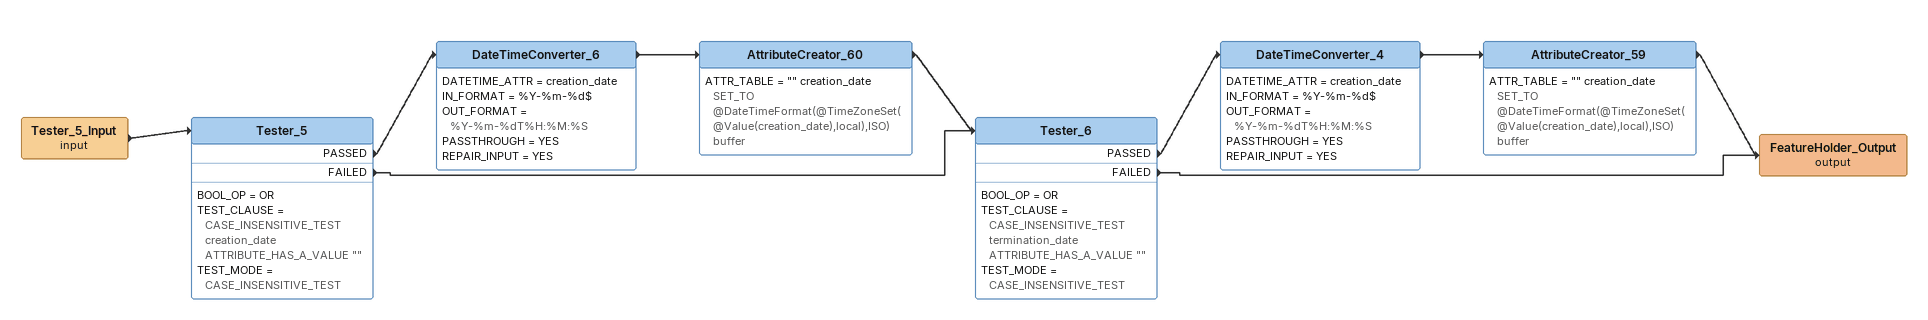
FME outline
Tester_5_Input (input)
    -> Tester_5
Tester_5
    BOOL_OP = OR
    TEST_CLAUSE = CASE_INSENSITIVE_TEST creation_date ATTRIBUTE_HAS_A_VALUE ""
    TEST_MODE = CASE_INSENSITIVE_TEST
    PASSED -> DateTimeConverter_6
    FAILED -> Tester_6
DateTimeConverter_6
    DATETIME_ATTR = creation_date
    IN_FORMAT = %Y-%m-%d$
    OUT_FORMAT = %Y-%m-%dT%H:%M:%S
    PASSTHROUGH = YES
    REPAIR_INPUT = YES
    -> AttributeCreator_60
AttributeCreator_60
    ATTR_TABLE = "" creation_date SET_TO @DateTimeFormat(@TimeZoneSet(@Value(creation_date),local),ISO) buffer
    -> Tester_6
Tester_6
    BOOL_OP = OR
    TEST_CLAUSE = CASE_INSENSITIVE_TEST termination_date ATTRIBUTE_HAS_A_VALUE ""
    TEST_MODE = CASE_INSENSITIVE_TEST
    PASSED -> DateTimeConverter_4
    FAILED -> FeatureHolder_Output (output)
DateTimeConverter_4
    DATETIME_ATTR = creation_date
    IN_FORMAT = %Y-%m-%d$
    OUT_FORMAT = %Y-%m-%dT%H:%M:%S
    PASSTHROUGH = YES
    REPAIR_INPUT = YES
    -> AttributeCreator_59
AttributeCreator_59
    ATTR_TABLE = "" creation_date SET_TO @DateTimeFormat(@TimeZoneSet(@Value(creation_date),local),ISO) buffer
    -> FeatureHolder_Output (output)
FeatureHolder_Output (output)
